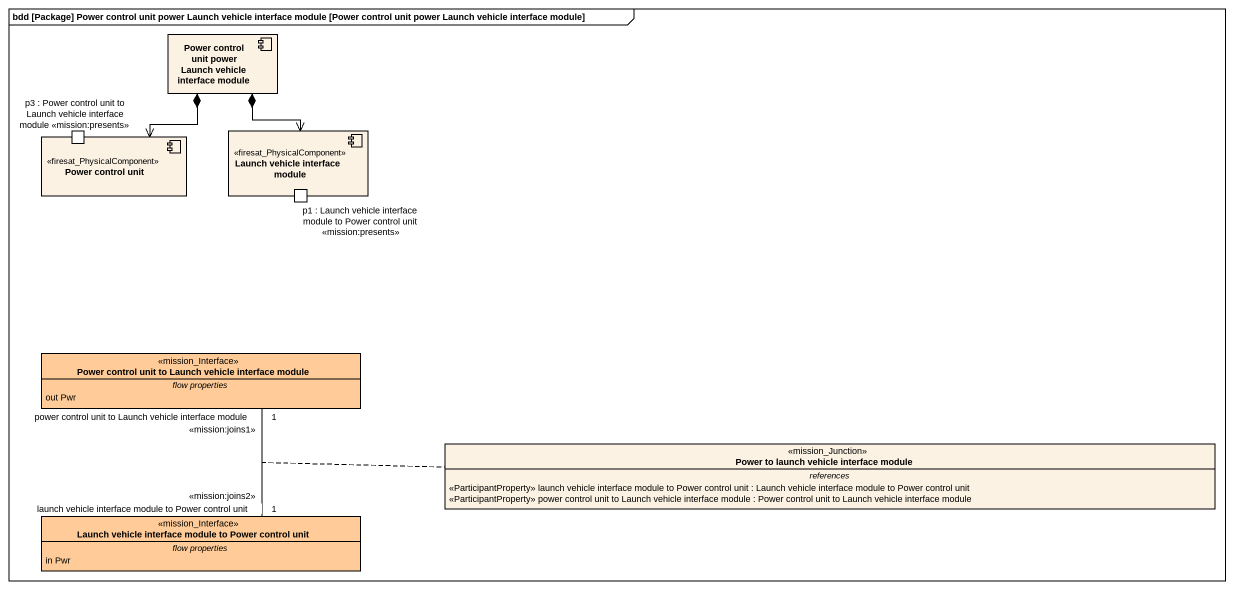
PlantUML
@startuml
mainframe bdd [Package] Power control unit power Launch vehicle interface module [Power control unit power Launch vehicle interface module]
allowmixing
hide circle
hide empty members
component "Power control unit power Launch vehicle interface module" as Power_control_unit_power
component "Power control unit" as Power_control_unit <<firesat_PhysicalComponent>> {
  port "p3 : Power control unit to Launch vehicle interface module <<mission:presents>>" as p3_Power_control_unit_to
}
component "Launch vehicle interface module" as Launch_vehicle_interface <<firesat_PhysicalComponent>> {
  port "p1 : Launch vehicle interface module to Power control unit <<mission:presents>>" as p1_Launch_vehicle_interface
}
class "Power control unit to Launch vehicle interface module" as Power_control_unit_to <<mission_Interface>> #FFCC99 {
  -- flow properties --
  out Pwr
}
class "Power to launch vehicle interface module" as Power_to_launch_vehicle <<mission_Junction>> {
  -- references --
  <<ParticipantProperty>> launch vehicle interface module to Power control unit : Launch vehicle interface module to Power control unit
  <<ParticipantProperty>> power control unit to Launch vehicle interface module : Power control unit to Launch vehicle interface module
}
class "Launch vehicle interface module to Power control unit" as Launch_vehicle_interface_2 <<mission_Interface>> #FFCC99 {
  -- flow properties --
  in Pwr
}
Power_control_unit_power *--> Power_control_unit
Power_control_unit_power *--> Launch_vehicle_interface
Power_control_unit_to "1\npower control unit to Launch vehicle interface module\n<<mission:joins1>>" -- "1\nlaunch vehicle interface module to Power control unit\n<<mission:joins2>>" Launch_vehicle_interface_2
(Power_control_unit_to, Launch_vehicle_interface_2) .. Power_to_launch_vehicle
@enduml
